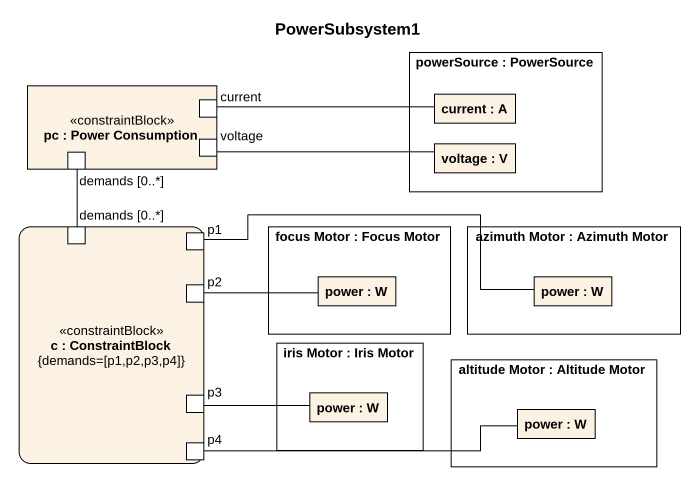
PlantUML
@startuml
title PowerSubsystem1
rectangle "powerSource : PowerSource" as powerSource {
  rectangle "current : A" as current_2
  rectangle "voltage : V" as voltage_2
}
rectangle "pc : Power Consumption" as pc <<constraintBlock>> {
  port current
  port "demands [0..*]" as demands_0
  port voltage
}
rectangle "c : ConstraintBlock\n{demands=[p1,p2,p3,p4]}" as c <<constraintBlock>> {
  port "demands [0..*]" as demands_0_2
  port p1
  port p2
  port p3
  port p4
}
rectangle "focus Motor : Focus Motor" as focus_Motor {
  rectangle "power : W" as power
}
rectangle "azimuth Motor : Azimuth Motor" as azimuth_Motor {
  rectangle "power : W" as power_2
}
rectangle "iris Motor : Iris Motor" as iris_Motor {
  rectangle "power : W" as power_3
}
rectangle "altitude Motor : Altitude Motor" as altitude_Motor {
  rectangle "power : W" as power_4
}
current_2 -left- current
voltage_2 -left- voltage
demands_0_2 -up- demands_0
p1 -right- power_2
p2 -right- power
p3 -right- power_3
p4 -right- power_4
@enduml
